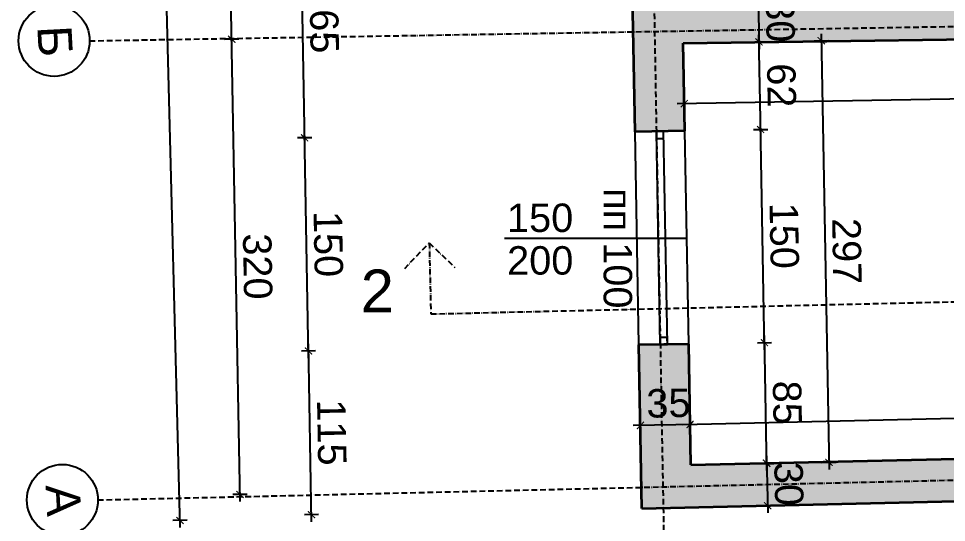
# Model space of a CAD drawing. Header units: inches. Extents: x -72385 to 39588, y -6525 to 66685.
# Drawn here: x -35121 to -34468, y 19813 to 20167 of the extents above; entities that cross this region are included whole.
import ezdxf

# ---------------------------------------------------------------- set-up
doc = ezdxf.new("R2010")
doc.units = ezdxf.units.IN
doc.header["$MEASUREMENT"] = 0
doc.linetypes.add('DashDot', pattern=[0.6, 0.4, -0.1, 0, -0.1])
for name, color, linetype, lineweight in [('Изгледни линии', 253, 'Continuous', 25), ('Линия на разрез', 252, 'DashDot', 25), ('Надписи коти външни', 252, 'Continuous', 25), ('Надписи коти вътрешни', 252, 'Continuous', 25), ('Надписи Оси', 252, 'Continuous', 25), ('Надписи прозорци', 252, 'Continuous', 25), ('Оси', 252, 'DashDot', 25), ('Прозорци', 251, 'Continuous', 25), ('Разрезни линии', 7, 'Continuous', 35), ('Щрих стени', 254, 'Continuous', 25)]:
    doc.layers.add(name, color=color, linetype=linetype, lineweight=lineweight)
doc.styles.add('Arial Regular', font='arial.ttf')
doc.styles.get("Standard").update_dxf_attribs({"font": 'arial.ttf'})
doc.dimstyles.new('Annotative', dxfattribs={"dimscale": 0, "dimtxt": 20, "dimasz": 5, "dimexe": 5, "dimexo": 5, "dimgap": 5, "dimtad": 1, "dimdec": 0, "dimzin": 0, "dimdsep": 46, "dimtxsty": 'Standard', "dimblk": 'ARCHTICK', "dimcen": 5, "dimdle": 5, "dimadec": 0, "dimazin": 0, "dimtfac": 1, "dimtdec": 0, "dimtofl": 0, "dimtmove": 0, "dimatfit": 3, "dimldrblk": 'ARCHTICK', "dimfxl": 5, "dimfxlon": 1, "dimtolj": 1, "dimtzin": 0, "dimarcsym": 1})

# ---------------------------------------------------------------- blocks, each defined once
blk = doc.blocks.new('_ArchTick')
at = {"color": 0, "linetype": 'ByBlock', "const_width": 0.15}
blk.add_lwpolyline([(-0.5, -0.5), (0.5, 0.5)], dxfattribs=at)
blk = doc.blocks.new('*D3605')
at = {"layer": 'Defpoints', "color": 0, "ltscale": 50, "transparency": 16777216}
for p in [(-34179.09, 20157.06), (-34653.47, 20148.75), (-34652.75, 20107.53)]:
    blk.add_point(p, dxfattribs=at)
at = {"layer": 'Надписи коти вътрешни', "color": 0, "lineweight": -2, "ltscale": 50, "transparency": 16777216}
for p, q in [((-34178.45, 20120.83), (-34178.28, 20110.83)), ((-34173.37, 20115.92), (-34657.75, 20107.44)), ((-34652.84, 20112.52), (-34652.66, 20102.53))]:
    blk.add_line(p, q, dxfattribs=at)
at = {"layer": 'Надписи коти вътрешни', "color": 0, "lineweight": -2, "ltscale": 50, "transparency": 16777216, "xscale": 5, "yscale": 5, "zscale": 5}
for p, rotation in [((-34178.37, 20115.83), 1.002956014501493), ((-34652.75, 20107.53), 181.0029560145015)]:
    blk.add_blockref('_ArchTick', p, dxfattribs=dict(at, rotation=rotation))
at = {"layer": 'Надписи коти вътрешни', "color": 0, "ltscale": 50, "transparency": 16777216, "insert": (-34415.82, 20126.68), "char_height": 20, "attachment_point": 5, "rotation": 1.00296}
blk.add_mtext('\\A1;474', dxfattribs=at)
blk = doc.blocks.new('*D7515')
at = {"layer": 'Defpoints', "color": 0, "ltscale": 50, "transparency": 16777216}
for p in [(-34649.64, 19938.39), (-34596.33, 19939.37), (-34648.09, 19853.41)]:
    blk.add_point(p, dxfattribs=at)
at = {"layer": 'Надписи коти вътрешни', "color": 0, "lineweight": -2, "ltscale": 50, "transparency": 16777216}
for p, q in [((-34594.69, 19849.38), (-34596.42, 19944.36)), ((-34601.33, 19939.27), (-34591.33, 19939.46)), ((-34599.78, 19854.29), (-34589.78, 19854.47))]:
    blk.add_line(p, q, dxfattribs=at)
at = {"layer": 'Надписи коти вътрешни', "color": 0, "lineweight": -2, "ltscale": 50, "transparency": 16777216, "xscale": 5, "yscale": 5, "zscale": 5}
for p, rotation in [((-34596.33, 19939.37), 91.04383199532334), ((-34594.78, 19854.38), 271.0438319953233)]:
    blk.add_blockref('_ArchTick', p, dxfattribs=dict(at, rotation=rotation))
at = {"layer": 'Надписи коти вътрешни', "color": 0, "ltscale": 50, "transparency": 16777216, "insert": (-34580.35, 19897.15), "char_height": 20, "attachment_point": 5, "rotation": 271.04383}
blk.add_mtext('\\A1;85', dxfattribs=at)
blk = doc.blocks.new('*D7514')
at = {"layer": 'Defpoints', "color": 0, "ltscale": 50, "transparency": 16777216}
for p in [(-34652.37, 20088.37), (-34599.06, 20089.34), (-34649.64, 19938.39)]:
    blk.add_point(p, dxfattribs=at)
at = {"layer": 'Надписи коти вътрешни', "color": 0, "lineweight": -2, "ltscale": 50, "transparency": 16777216}
for p, q in [((-34596.24, 19934.37), (-34599.16, 20094.34)), ((-34604.06, 20089.25), (-34594.06, 20089.43)), ((-34601.33, 19939.27), (-34591.33, 19939.46))]:
    blk.add_line(p, q, dxfattribs=at)
at = {"layer": 'Надписи коти вътрешни', "color": 0, "lineweight": -2, "ltscale": 50, "transparency": 16777216, "xscale": 5, "yscale": 5, "zscale": 5}
for p, rotation in [((-34599.06, 20089.34), 91.04383201255675), ((-34596.33, 19939.37), 271.0438320125568)]:
    blk.add_blockref('_ArchTick', p, dxfattribs=dict(at, rotation=rotation))
at = {"layer": 'Надписи коти вътрешни', "color": 0, "ltscale": 50, "transparency": 16777216, "insert": (-34582.49, 20014.63), "char_height": 20, "attachment_point": 5, "rotation": 271.04383}
blk.add_mtext('\\A1;150', dxfattribs=at)
blk = doc.blocks.new('*D7513')
at = {"layer": 'Defpoints', "color": 0, "ltscale": 50, "transparency": 16777216}
for p in [(-34600.19, 20150.99), (-34653.49, 20150.02), (-34652.37, 20088.37)]:
    blk.add_point(p, dxfattribs=at)
at = {"layer": 'Надписи коти вътрешни', "color": 0, "lineweight": -2, "ltscale": 50, "transparency": 16777216}
for p, q in [((-34605.19, 20150.9), (-34595.19, 20151.08)), ((-34598.97, 20084.34), (-34600.28, 20155.99)), ((-34604.06, 20089.25), (-34594.06, 20089.43))]:
    blk.add_line(p, q, dxfattribs=at)
at = {"layer": 'Надписи коти вътрешни', "color": 0, "lineweight": -2, "ltscale": 50, "transparency": 16777216, "xscale": 5, "yscale": 5, "zscale": 5}
for p, rotation in [((-34600.19, 20150.99), 91.04383199532812), ((-34599.06, 20089.34), 271.0438319953281)]:
    blk.add_blockref('_ArchTick', p, dxfattribs=dict(at, rotation=rotation))
at = {"layer": 'Надписи коти вътрешни', "color": 0, "ltscale": 50, "transparency": 16777216, "insert": (-34584.42, 20120.44), "char_height": 20, "attachment_point": 5, "rotation": 271.04383}
blk.add_mtext('\\A1;62', dxfattribs=at)
blk = doc.blocks.new('*D3608')
at = {"layer": 'Defpoints', "color": 0, "ltscale": 50, "transparency": 16777216}
for p in [(-34653.49, 20150.02), (-34648.09, 19853.41), (-34550.94, 19855.18)]:
    blk.add_point(p, dxfattribs=at)
at = {"layer": 'Надписи коти вътрешни', "color": 0, "lineweight": -2, "ltscale": 50, "transparency": 16777216}
for p, q in [((-34561.34, 20151.7), (-34551.34, 20151.88)), ((-34556.43, 20156.79), (-34550.85, 19850.18)), ((-34555.94, 19855.09), (-34545.94, 19855.27))]:
    blk.add_line(p, q, dxfattribs=at)
at = {"layer": 'Надписи коти вътрешни', "color": 0, "lineweight": -2, "ltscale": 50, "transparency": 16777216, "xscale": 5, "yscale": 5, "zscale": 5}
for p, rotation in [((-34556.34, 20151.79), 91.04383199532401), ((-34550.94, 19855.18), 271.0438319953241)]:
    blk.add_blockref('_ArchTick', p, dxfattribs=dict(at, rotation=rotation))
at = {"layer": 'Надписи коти вътрешни', "color": 0, "ltscale": 50, "transparency": 16777216, "insert": (-34538.43, 20003.76), "char_height": 20, "attachment_point": 5, "rotation": 271.04383}
blk.add_mtext('\\A1;297', dxfattribs=at)
blk = doc.blocks.new('*D3609')
at = {"layer": 'Defpoints', "color": 0, "ltscale": 50, "transparency": 16777216}
for p in [(-34078.98, 19895.07), (-34078.32, 19866.67), (-34648.09, 19853.41)]:
    blk.add_point(p, dxfattribs=at)
at = {"layer": 'Надписи коти вътрешни', "color": 0, "lineweight": -2, "ltscale": 50, "transparency": 16777216}
for p, q in [((-34078.87, 19890.07), (-34079.1, 19900.07)), ((-34653.75, 19881.69), (-34073.98, 19895.19)), ((-34648.63, 19876.81), (-34648.87, 19886.81))]:
    blk.add_line(p, q, dxfattribs=at)
at = {"layer": 'Надписи коти вътрешни', "color": 0, "lineweight": -2, "ltscale": 50, "transparency": 16777216, "xscale": 5, "yscale": 5, "zscale": 5}
for p, rotation in [((-34078.98, 19895.07), 1.333726403831549), ((-34648.75, 19881.81), 181.3337264038315)]:
    blk.add_blockref('_ArchTick', p, dxfattribs=dict(at, rotation=rotation))
at = {"layer": 'Надписи коти вътрешни', "color": 0, "ltscale": 50, "transparency": 16777216, "insert": (-34364.22, 19903.65), "char_height": 20, "attachment_point": 5, "rotation": 1.33373}
blk.add_mtext('\\A1;570', dxfattribs=at)
blk = doc.blocks.new('*D6746')
at = {"layer": 'Defpoints', "color": 0, "ltscale": 50, "transparency": 16777216}
for p in [(-34742.34, 22157.71), (-35067.3, 22149.39), (-34682.53, 19822.6)]:
    blk.add_point(p, dxfattribs=at)
at = {"layer": 'Надписи коти външни', "color": 0, "lineweight": -2, "ltscale": 50, "transparency": 16777216}
for p, q in [((-35007.37, 19809.28), (-35067.43, 22154.39)), ((-35062.3, 22149.52), (-35072.3, 22149.26)), ((-35002.5, 19814.4), (-35012.49, 19814.15))]:
    blk.add_line(p, q, dxfattribs=at)
at = {"layer": 'Надписи коти външни', "color": 0, "lineweight": -2, "ltscale": 50, "transparency": 16777216, "xscale": 5, "yscale": 5, "zscale": 5}
for p, rotation in [((-35067.3, 22149.39), 91.46706726575742), ((-35007.5, 19814.28), 271.4670672657574)]:
    blk.add_blockref('_ArchTick', p, dxfattribs=dict(at, rotation=rotation))
at = {"layer": 'Надписи коти външни', "color": 0, "ltscale": 50, "transparency": 16777216, "insert": (-35022.18, 20982.22), "char_height": 20, "attachment_point": 5, "rotation": 271.46707}
blk.add_mtext('\\A1;2335', dxfattribs=at)
blk = doc.blocks.new('*D6747')
at = {"layer": 'Defpoints', "color": 0, "ltscale": 50, "transparency": 16777216}
for p in [(-34684.63, 19937.76), (-34917.09, 19933.52), (-34682.53, 19822.6)]:
    blk.add_point(p, dxfattribs=at)
at = {"layer": 'Надписи коти външни', "color": 0, "lineweight": -2, "ltscale": 50, "transparency": 16777216}
for p, q in [((-34914.9, 19813.36), (-34917.18, 19938.52)), ((-34912.09, 19933.61), (-34922.09, 19933.43)), ((-34910, 19818.45), (-34919.99, 19818.27))]:
    blk.add_line(p, q, dxfattribs=at)
at = {"layer": 'Надписи коти външни', "color": 0, "lineweight": -2, "ltscale": 50, "transparency": 16777216, "xscale": 5, "yscale": 5, "zscale": 5}
for p, rotation in [((-34917.09, 19933.52), 91.04383199532536), ((-34914.99, 19818.36), 271.0438319953254)]:
    blk.add_blockref('_ArchTick', p, dxfattribs=dict(at, rotation=rotation))
at = {"layer": 'Надписи коти външни', "color": 0, "ltscale": 50, "transparency": 16777216, "insert": (-34900.83, 19876.22), "char_height": 20, "attachment_point": 5, "rotation": 271.04383}
blk.add_mtext('\\A1;115', dxfattribs=at)
blk = doc.blocks.new('*D6748')
at = {"layer": 'Defpoints', "color": 0, "ltscale": 50, "transparency": 16777216}
for p in [(-34687.36, 20087.73), (-34919.83, 20083.5), (-34684.63, 19937.76)]:
    blk.add_point(p, dxfattribs=at)
at = {"layer": 'Надписи коти външни', "color": 0, "lineweight": -2, "ltscale": 50, "transparency": 16777216}
for p, q in [((-34917, 19928.52), (-34919.92, 20088.5)), ((-34914.83, 20083.59), (-34924.82, 20083.4)), ((-34912.09, 19933.61), (-34922.09, 19933.43))]:
    blk.add_line(p, q, dxfattribs=at)
at = {"layer": 'Надписи коти външни', "color": 0, "lineweight": -2, "ltscale": 50, "transparency": 16777216, "xscale": 5, "yscale": 5, "zscale": 5}
for p, rotation in [((-34919.83, 20083.5), 91.0438320125596), ((-34917.09, 19933.52), 271.0438320125596)]:
    blk.add_blockref('_ArchTick', p, dxfattribs=dict(at, rotation=rotation))
at = {"layer": 'Надписи коти външни', "color": 0, "ltscale": 50, "transparency": 16777216, "insert": (-34903.25, 20008.79), "char_height": 20, "attachment_point": 5, "rotation": 271.04383}
blk.add_mtext('\\A1;150', dxfattribs=at)
blk = doc.blocks.new('*D6749')
at = {"layer": 'Defpoints', "color": 0, "ltscale": 50, "transparency": 16777216}
for p in [(-34922.83, 20248.47), (-34690.37, 20252.7), (-34687.36, 20087.73)]:
    blk.add_point(p, dxfattribs=at)
at = {"layer": 'Надписи коти външни', "color": 0, "lineweight": -2, "ltscale": 50, "transparency": 16777216}
for p, q in [((-34917.83, 20248.56), (-34927.83, 20248.38)), ((-34919.73, 20078.5), (-34922.92, 20253.47)), ((-34914.83, 20083.59), (-34924.82, 20083.4))]:
    blk.add_line(p, q, dxfattribs=at)
at = {"layer": 'Надписи коти външни', "color": 0, "lineweight": -2, "ltscale": 50, "transparency": 16777216, "xscale": 5, "yscale": 5, "zscale": 5}
for p, rotation in [((-34922.83, 20248.47), 91.04383197965558), ((-34919.83, 20083.5), 271.0438319796556)]:
    blk.add_blockref('_ArchTick', p, dxfattribs=dict(at, rotation=rotation))
at = {"layer": 'Надписи коти външни', "color": 0, "ltscale": 50, "transparency": 16777216, "insert": (-34906.12, 20166.26), "char_height": 20, "attachment_point": 5, "rotation": 271.04383}
blk.add_mtext('\\A1;165', dxfattribs=at)
blk = doc.blocks.new('*D6782')
at = {"layer": 'Defpoints', "color": 0, "ltscale": 10, "transparency": 16777216}
for p in [(-33957.66, 19839.47), (-34682.53, 19822.6), (-33952.19, 19604.54)]:
    blk.add_point(p, dxfattribs=at)
at = {"layer": 'Надписи коти външни', "color": 0, "lineweight": -2, "ltscale": 10, "transparency": 16777216}
for p, q in [((-33952.3, 19609.54), (-33952.07, 19599.54)), ((-34682.06, 19587.55), (-33947.19, 19604.65)), ((-34677.18, 19592.66), (-34676.95, 19582.66))]:
    blk.add_line(p, q, dxfattribs=at)
at = {"layer": 'Надписи коти външни', "color": 0, "lineweight": -2, "ltscale": 10, "transparency": 16777216, "xscale": 5, "yscale": 5, "zscale": 5}
for p, rotation in [((-33952.19, 19604.54), 1.333726403830696), ((-34677.06, 19587.66), 181.3337264038307)]:
    blk.add_blockref('_ArchTick', p, dxfattribs=dict(at, rotation=rotation))
at = {"layer": 'Надписи коти външни', "color": 0, "ltscale": 10, "transparency": 16777216, "insert": (-34314.98, 19611.31), "char_height": 20, "attachment_point": 5, "rotation": 1.33373}
blk.add_mtext('\\A1;725', dxfattribs=at)
blk = doc.blocks.new('*D6798')
at = {"layer": 'Defpoints', "color": 0, "ltscale": 10, "transparency": 16777216}
for p in [(-34063.03, 19852.03), (-34667.81, 19837.94), (-34056.05, 19552.11)]:
    blk.add_point(p, dxfattribs=at)
at = {"layer": 'Надписи коти външни', "color": 0, "lineweight": -2, "ltscale": 10, "transparency": 16777216}
for p, q in [((-34056.17, 19557.11), (-34055.93, 19547.11)), ((-34665.83, 19537.91), (-34051.05, 19552.22)), ((-34660.94, 19543.02), (-34660.71, 19533.03))]:
    blk.add_line(p, q, dxfattribs=at)
at = {"layer": 'Надписи коти външни', "color": 0, "lineweight": -2, "ltscale": 10, "transparency": 16777216, "xscale": 5, "yscale": 5, "zscale": 5}
for p, rotation in [((-34056.05, 19552.11), 1.33372640383174), ((-34660.83, 19538.03), 181.3337264038317)]:
    blk.add_blockref('_ArchTick', p, dxfattribs=dict(at, rotation=rotation))
at = {"layer": 'Надписи коти външни', "color": 0, "ltscale": 10, "transparency": 16777216, "insert": (-34358.79, 19560.27), "char_height": 20, "attachment_point": 5, "rotation": 1.33373}
blk.add_mtext('\\A1;605', dxfattribs=at)
blk = doc.blocks.new('*D6799')
at = {"layer": 'Defpoints', "color": 0, "ltscale": 10, "transparency": 16777216}
for p in [(-30702.75, 19915.28), (-34682.53, 19822.6), (-30694.95, 19580.35)]:
    blk.add_point(p, dxfattribs=at)
at = {"layer": 'Надписи коти външни', "color": 0, "lineweight": -2, "ltscale": 10, "transparency": 16777216}
for p, q in [((-30695.07, 19585.35), (-30694.84, 19575.35)), ((-34679.73, 19487.56), (-30689.95, 19580.47)), ((-34674.85, 19492.67), (-34674.62, 19482.68))]:
    blk.add_line(p, q, dxfattribs=at)
at = {"layer": 'Надписи коти външни', "color": 0, "lineweight": -2, "ltscale": 10, "transparency": 16777216, "xscale": 5, "yscale": 5, "zscale": 5}
for p, rotation in [((-30694.95, 19580.35), 1.33402239480371), ((-34674.73, 19487.67), 181.3340223948037)]:
    blk.add_blockref('_ArchTick', p, dxfattribs=dict(at, rotation=rotation))
at = {"layer": 'Надписи коти външни', "color": 0, "ltscale": 10, "transparency": 16777216, "insert": (-32685.2, 19549.23), "char_height": 20, "attachment_point": 5, "rotation": 1.33402}
blk.add_mtext('\\A1;3980', dxfattribs=at)
blk = doc.blocks.new('*D6840')
at = {"layer": 'Defpoints', "color": 0, "ltscale": 10, "transparency": 16777216}
for p in [(-34673.65, 20158.34), (-34971.1, 20152.92), (-34667.81, 19837.94)]:
    blk.add_point(p, dxfattribs=at)
at = {"layer": 'Надписи коти външни', "color": 0, "lineweight": -2, "ltscale": 10, "transparency": 16777216}
for p, q in [((-34965.17, 19827.53), (-34971.19, 20157.92)), ((-34966.1, 20153.01), (-34976.1, 20152.83)), ((-34960.26, 19832.62), (-34970.26, 19832.43))]:
    blk.add_line(p, q, dxfattribs=at)
at = {"layer": 'Надписи коти външни', "color": 0, "lineweight": -2, "ltscale": 10, "transparency": 16777216, "xscale": 5, "yscale": 5, "zscale": 5}
for p, rotation in [((-34971.1, 20152.92), 91.04383199532712), ((-34965.26, 19832.53), 271.0438319953271)]:
    blk.add_blockref('_ArchTick', p, dxfattribs=dict(at, rotation=rotation))
at = {"layer": 'Надписи коти външни', "color": 0, "ltscale": 10, "transparency": 16777216, "insert": (-34952.96, 19993), "char_height": 20, "attachment_point": 5, "rotation": 271.04383}
blk.add_mtext('\\A1;320', dxfattribs=at)
blk = doc.blocks.new('*D6841')
at = {"layer": 'Defpoints', "color": 0, "ltscale": 10, "transparency": 16777216}
for p in [(-34685.87, 20817.42), (-34983.32, 20811.91), (-34673.65, 20158.34)]:
    blk.add_point(p, dxfattribs=at)
at = {"layer": 'Надписи коти външни', "color": 0, "lineweight": -2, "ltscale": 10, "transparency": 16777216}
for p, q in [((-34971, 20147.83), (-34983.41, 20816.9)), ((-34978.32, 20812), (-34988.32, 20811.81)), ((-34966.1, 20152.92), (-34976.09, 20152.73))]:
    blk.add_line(p, q, dxfattribs=at)
at = {"layer": 'Надписи коти външни', "color": 0, "lineweight": -2, "ltscale": 10, "transparency": 16777216, "xscale": 5, "yscale": 5, "zscale": 5}
for p, rotation in [((-34983.32, 20811.91), 91.06231536185935), ((-34971.1, 20152.82), 271.0623153618594)]:
    blk.add_blockref('_ArchTick', p, dxfattribs=dict(at, rotation=rotation))
at = {"layer": 'Надписи коти външни', "color": 0, "ltscale": 10, "transparency": 16777216, "insert": (-34962, 20482.65), "char_height": 20, "attachment_point": 5, "rotation": 271.06232}
blk.add_mtext('\\A1;660', dxfattribs=at)
blk = doc.blocks.new('*D7516')
at = {"layer": 'Defpoints', "color": 0, "ltscale": 10, "transparency": 16777216}
for p in [(-34608.65, 20180.69), (-34608.1, 20150.85), (-34600.19, 20150.99)]:
    blk.add_point(p, dxfattribs=at)
at = {"layer": 'Надписи коти вътрешни', "color": 0, "lineweight": -2, "ltscale": 10, "transparency": 16777216}
for p, q in [((-34600.82, 20185.83), (-34600.1, 20145.99)), ((-34603.65, 20180.78), (-34595.73, 20180.92)), ((-34603.1, 20150.94), (-34595.19, 20151.08))]:
    blk.add_line(p, q, dxfattribs=at)
at = {"layer": 'Надписи коти вътрешни', "color": 0, "lineweight": -2, "ltscale": 10, "transparency": 16777216, "xscale": 5, "yscale": 5, "zscale": 5}
for p, rotation in [((-34600.73, 20180.83), 91.04383199532555), ((-34600.19, 20150.99), 271.0438319953255)]:
    blk.add_blockref('_ArchTick', p, dxfattribs=dict(at, rotation=rotation))
at = {"layer": 'Надписи коти вътрешни', "color": 0, "ltscale": 10, "transparency": 16777216, "insert": (-34585.24, 20166.19), "char_height": 20, "attachment_point": 5, "rotation": 271.04383}
blk.add_mtext('\\A1;30', dxfattribs=at)
blk = doc.blocks.new('*D7517')
at = {"layer": 'Defpoints', "color": 0, "ltscale": 10, "transparency": 16777216}
for p in [(-34605.57, 19854.4), (-34604.88, 19824.41), (-34594.1, 19824.66)]:
    blk.add_point(p, dxfattribs=at)
at = {"layer": 'Надписи коти вътрешни', "color": 0, "lineweight": -2, "ltscale": 10, "transparency": 16777216}
for p, q in [((-34594.92, 19859.65), (-34593.99, 19819.66)), ((-34599.8, 19854.53), (-34589.8, 19854.77)), ((-34599.1, 19824.54), (-34589.1, 19824.77))]:
    blk.add_line(p, q, dxfattribs=at)
at = {"layer": 'Надписи коти вътрешни', "color": 0, "lineweight": -2, "ltscale": 10, "transparency": 16777216, "xscale": 5, "yscale": 5, "zscale": 5}
for p, rotation in [((-34594.8, 19854.65), 91.33372640382755), ((-34594.1, 19824.66), 271.3337264038275)]:
    blk.add_blockref('_ArchTick', p, dxfattribs=dict(at, rotation=rotation))
at = {"layer": 'Надписи коти вътрешни', "color": 0, "ltscale": 10, "transparency": 16777216, "insert": (-34579.24, 19840.01), "char_height": 20, "attachment_point": 5, "rotation": 271.33373}
blk.add_mtext('\\A1;30', dxfattribs=at)
blk = doc.blocks.new('*D7521')
at = {"layer": 'Defpoints', "color": 0, "ltscale": 10, "transparency": 16777216}
for p in [(-34683.6, 19881.15), (-34683.33, 19866.13), (-34648.33, 19866.77)]:
    blk.add_point(p, dxfattribs=at)
at = {"layer": 'Надписи коти вътрешни', "color": 0, "lineweight": -2, "ltscale": 10, "transparency": 16777216}
for p, q in [((-34683.51, 19876.15), (-34683.69, 19886.15)), ((-34648.51, 19876.79), (-34648.7, 19886.78)), ((-34643.61, 19881.88), (-34688.6, 19881.06))]:
    blk.add_line(p, q, dxfattribs=at)
at = {"layer": 'Надписи коти вътрешни', "color": 0, "lineweight": -2, "ltscale": 10, "transparency": 16777216, "xscale": 5, "yscale": 5, "zscale": 5}
for p, rotation in [((-34683.6, 19881.15), 181.0438319953298), ((-34648.61, 19881.78), 1.043831995329789)]:
    blk.add_blockref('_ArchTick', p, dxfattribs=dict(at, rotation=rotation))
at = {"layer": 'Надписи коти вътрешни', "color": 0, "ltscale": 10, "transparency": 16777216, "insert": (-34663.88, 19896.73), "char_height": 20, "attachment_point": 5, "rotation": 1.04383}
blk.add_mtext('\\A1;35', dxfattribs=at)

msp = doc.modelspace()

# ---------------------------------------------------------------- hatches: boundary and pattern name
at = {"layer": 'Щрих стени', "ltscale": 10}
h = msp.add_hatch(color=256, dxfattribs=at)
h.dxf.hatch_style = 1
h.paths.add_polyline_path([(-34704.5, 21907.32), (-34734.48, 21906.39), (-34729.02, 21731.47), (-34699.03, 21732.41)])
h.paths.add_polyline_path([(-34694.35, 21582.48), (-34724.33, 21581.55), (-34718.87, 21406.63), (-34688.88, 21407.57)])
h.paths.add_polyline_path([(-34684.2, 21257.64), (-34714.18, 21256.7), (-34708.71, 21081.79), (-34678.73, 21082.73)])
h.paths.add_polyline_path([(-34247.65, 20858.05), (-34671.46, 20850.19), (-34674.04, 20932.8), (-34704.03, 20931.86), (-34700.95, 20833.22), (-34699.11, 20732.62), (-34664.12, 20733.26), (-34665.39, 20802.8), (-34246.77, 20810.56)])
h.paths.add_polyline_path([(-34067.38, 20843.89), (-34070.98, 20961.48), (-34088.48, 20961.02), (-34085.42, 20861.06), (-34147.67, 20859.91), (-34146.78, 20812.41), (-34096.79, 20813.34), (-34092.6, 20598.35), (-34107.6, 20598.06), (-34106.23, 20528.07), (-34091.23, 20528.37), (-34084.6, 20188.46), (-34654.04, 20180.01), (-34655.38, 20253.34), (-34690.37, 20252.7), (-34687.36, 20087.73), (-34652.37, 20088.37), (-34653.49, 20150.02), (-34114.01, 20158.02), (-34112.55, 20082.87), (-34082.55, 20083.45), (-34082.03, 20056.75), (-34052.04, 20057.34), (-34053.52, 20133.6), (-34003.66, 20134.36), (-34004.12, 20164.59), (-34029.12, 20164.17), (-34029.6, 20189.16), (-34054.6, 20188.74)])
h.paths.add_polyline_path([(-33800.44, 21909.24), (-33835.4, 21908.22), (-33830.44, 21738.29), (-33795.48, 21739.31)])
h.paths.add_polyline_path([(-33791.11, 21589.37), (-33826.07, 21588.35), (-33821.12, 21418.43), (-33786.15, 21419.45)])
h.paths.add_polyline_path([(-33781.78, 21269.51), (-33816.75, 21268.49), (-33811.79, 21098.56), (-33776.82, 21099.58)])
h.paths.add_polyline_path([(-33772.45, 20949.65), (-33807.42, 20948.63), (-33803.64, 20818.78), (-33794.35, 20818.95), (-33784.49, 20168.28), (-33844.14, 20167.27), (-33843.68, 20136.8), (-33671.54, 20139.42), (-33672.01, 20170.16), (-33754.5, 20168.78), (-33764.36, 20819.51), (-33654.84, 20821.54), (-33655.39, 20851.53), (-33769.53, 20849.42)])
h.paths.add_polyline_path([(-34661.39, 20583.29), (-34696.38, 20582.65), (-34693.1, 20402.68), (-34658.11, 20403.32)])
h.paths.add_polyline_path([(-34050.09, 19957.35), (-34080.08, 19956.77), (-34078.32, 19866.67), (-34648.09, 19853.41), (-34649.64, 19938.39), (-34684.63, 19937.76), (-34682.53, 19822.6), (-33957.66, 19839.47), (-33958.35, 19869.47), (-34048.33, 19867.37)])
h.paths.add_polyline_path([(-33683.43, 19875.87), (-33808.4, 19872.96), (-33807.7, 19842.97), (-33682.73, 19845.88)])

# ---------------------------------------------------------------- linework, layer by layer
at = {"layer": 'Изгледни линии', "ltscale": 50}
for p, q in [((-34684.63, 19937.76), (-34687.36, 20087.73)), ((-34649.64, 19938.39), (-34652.37, 20088.37))]:
    msp.add_line(p, q, dxfattribs=at)
at = {"layer": 'Линия на разрез', "ltscale": 10}
for p, q in [((-34831.01, 19959.59), (-30612.21, 20057.82)), ((-34849.44, 19991.49), (-34832.18, 20009.58)), ((-34832.18, 20009.58), (-34814.09, 19992.32)), ((-34832.18, 20009.58), (-34831.01, 19959.59))]:
    msp.add_line(p, q, dxfattribs=at)
at = {"layer": 'Надписи Оси', "ltscale": 50}
for centre in [(-35096.06, 20151.76), (-35090.21, 19828.69)]:
    msp.add_circle(centre, 25, dxfattribs=at)
at = {"layer": 'Надписи прозорци', "ltscale": 50}
msp.add_line((-34650.99, 20012.74), (-34779.14, 20012.74), dxfattribs=at)
at = {"layer": 'Оси', "ltscale": 10}
for p, q in [((-34685.66, 20817.43), (-34660.52, 19438.01)), ((-35065.21, 19828.69), (-30328.93, 19938.96))]:
    msp.add_line(p, q, dxfattribs=at)
msp.add_lwpolyline([(-35071.06, 20151.76), (-34073.73, 20168.36), (-34073.37, 20148.36), (-31739.82, 20187), (-31742.42, 20412.39), (-31172.87, 20424.13), (-31171.33, 20324.06), (-30336.28, 20336.93)], dxfattribs=at)
at = {"layer": 'Прозорци', "ltscale": 50}
for p, q in [((-34669.63, 19938.03), (-34672.37, 20088)), ((-34664.63, 19938.12), (-34667.37, 20088.1))]:
    msp.add_line(p, q, dxfattribs=at)
for points in [[(-34667.28, 20083.1), (-34667.37, 20088.1), (-34672.37, 20088), (-34672.28, 20083.01), (-34667.28, 20083.1)], [(-34664.63, 19938.12), (-34664.73, 19943.12), (-34669.73, 19943.03), (-34669.63, 19938.03), (-34664.63, 19938.12)]]:
    msp.add_lwpolyline(points, dxfattribs=at)
at = {"layer": 'Разрезни линии', "ltscale": 50}
for p, q in [((-34687.36, 20087.73), (-34690.37, 20252.7)), ((-34653.49, 20150.02), (-34114.01, 20158.02)), ((-34652.37, 20088.37), (-34653.49, 20150.02)), ((-34652.37, 20088.37), (-34687.36, 20087.73)), ((-34649.64, 19938.39), (-34684.63, 19937.76)), ((-34682.53, 19822.6), (-34684.63, 19937.76)), ((-34648.09, 19853.41), (-34649.64, 19938.39)), ((-34648.09, 19853.41), (-34078.32, 19866.67)), ((-34682.53, 19822.6), (-33957.66, 19839.47))]:
    msp.add_line(p, q, dxfattribs=at)

# ---------------------------------------------------------------- texts
at = {"layer": 'Линия на разрез', "ltscale": 10, "insert": (-34880.33, 19990.83), "char_height": 30, "width": 270.7337, "attachment_point": 1, "style": 'Arial Regular'}
msp.add_mtext('2', dxfattribs=at)
at = {"layer": 'Надписи Оси', "ltscale": 100, "char_height": 24, "width": 27.2128, "attachment_point": 1, "rotation": 273, "style": 'Arial Regular'}
for s, insert in [('\\pxqc;Б', (-35084.06, 20165.73)), ('\\pxqc;А', (-35078.2, 19842.66))]:
    msp.add_mtext(s, dxfattribs=dict(at, insert=insert))
at = {"layer": 'Надписи прозорци', "ltscale": 100, "insert": (-34689.46, 20048.06), "char_height": 20, "width": 180.4891, "attachment_point": 1, "rotation": 270, "style": 'Arial Regular'}
msp.add_mtext('пп 100', dxfattribs=at)
at = {"layer": 'Надписи прозорци', "ltscale": 100, "char_height": 20, "width": 180.4891, "attachment_point": 3, "style": 'Arial Regular'}
for s, insert in [('150', (-34730.85, 20037.26)), ('200', (-34730.77, 20007.26))]:
    msp.add_mtext(s, dxfattribs=dict(at, insert=insert))

# ---------------------------------------------------------------- dimensions: what is measured, and where the dimension line sits
at = {"layer": 'Надписи коти външни', "ltscale": 50}
dim = msp.add_aligned_dim(p1=(-34682.53, 19822.6), p2=(-34742.34, 22157.71), distance=325.07, text='2335', dimstyle='Annotative', override={"dimscale": 0, "dimtix": 0, "dimtofl": 0, "dimtmove": 0, "dimatfit": 3}, dxfattribs=at)
dim.commit()
dim.dimension.update_dxf_attribs({"geometry": '*D6746', "text_midpoint": (-35022.18, 20982.22)})
at = {"layer": 'Надписи коти външни', "ltscale": 10}
for p1, p2, distance, text, picture, middle in [((-34673.65, 20158.34), (-34685.87, 20817.42), 297.5, '660', '*D6841', (-34962, 20482.65)), ((-34682.53, 19822.6), (-30702.75, 19915.28), -335.01, '3980', '*D6799', (-32685.2, 19549.23))]:
    dim = msp.add_aligned_dim(p1=p1, p2=p2, distance=distance, text=text, dimstyle='Annotative', override={"dimscale": 0, "dimtix": 0, "dimtofl": 0, "dimtmove": 0, "dimatfit": 3}, dxfattribs=at)
    dim.commit()
    dim.dimension.update_dxf_attribs({"geometry": picture, "text_midpoint": middle})
at = {"layer": 'Надписи коти външни', "ltscale": 50}
for p1, p2, picture, middle in [((-34687.36, 20087.73), (-34690.37, 20252.7), '*D6749', (-34906.12, 20166.26)), ((-34684.63, 19937.76), (-34687.36, 20087.73), '*D6748', (-34903.25, 20008.79)), ((-34682.53, 19822.6), (-34684.63, 19937.76), '*D6747', (-34900.83, 19876.22))]:
    dim = msp.add_aligned_dim(p1=p1, p2=p2, distance=232.5, dimstyle='Annotative', override={"dimscale": 0, "dimtix": 0, "dimtofl": 0, "dimtmove": 0, "dimatfit": 3}, dxfattribs=at)
    dim.commit()
    dim.dimension.update_dxf_attribs({"geometry": picture, "text_midpoint": middle})
at = {"layer": 'Надписи коти външни', "ltscale": 10}
for p1, p2, distance, picture, middle in [((-34667.81, 19837.94), (-34673.65, 20158.34), 297.5, '*D6840', (-34952.96, 19993)), ((-34667.81, 19837.94), (-34063.03, 19852.03), -300, '*D6798', (-34358.79, 19560.27)), ((-34682.53, 19822.6), (-33957.66, 19839.47), -235, '*D6782', (-34314.98, 19611.31))]:
    dim = msp.add_aligned_dim(p1=p1, p2=p2, distance=distance, dimstyle='Annotative', override={"dimscale": 0, "dimtix": 0, "dimtofl": 0, "dimtmove": 0, "dimatfit": 3}, dxfattribs=at)
    dim.commit()
    dim.dimension.update_dxf_attribs({"geometry": picture, "text_midpoint": middle})
at = {"layer": 'Надписи коти вътрешни', "ltscale": 10}
for base, p1, p2, angle, picture, middle in [((-34600.19, 20150.99), (-34608.65, 20180.69), (-34608.1, 20150.85), 271.04383, '*D7516', (-34600.46, 20165.91)), ((-34683.6, 19881.15), (-34648.33, 19866.77), (-34683.33, 19866.13), 181.04383, '*D7521', (-34663.6, 19881.51)), ((-34594.1, 19824.66), (-34605.57, 19854.4), (-34604.88, 19824.41), 271.33373, '*D7517', (-34594.45, 19839.65))]:
    dim = msp.add_linear_dim(base=base, p1=p1, p2=p2, angle=angle, dimstyle='Annotative', override={"dimscale": 0, "dimtix": 0, "dimtofl": 0, "dimtmove": 0, "dimatfit": 3}, dxfattribs=at)
    dim.commit()
    dim.dimension.update_dxf_attribs({"geometry": picture, "text_midpoint": middle, "dimtype": 129})
at = {"layer": 'Надписи коти вътрешни', "ltscale": 50}
for p1, p2, distance, picture, middle in [((-34179.09, 20157.06), (-34653.47, 20148.75), 41.23, '*D3605', (-34415.82, 20126.68)), ((-34653.49, 20150.02), (-34648.09, 19853.41), 97.17, '*D3608', (-34538.43, 20003.76)), ((-34652.37, 20088.37), (-34653.49, 20150.02), -53.31, '*D7513', (-34584.42, 20120.44)), ((-34649.64, 19938.39), (-34652.37, 20088.37), -53.31, '*D7514', (-34582.49, 20014.63)), ((-34648.09, 19853.41), (-34649.64, 19938.39), -53.31, '*D7515', (-34580.35, 19897.15)), ((-34648.09, 19853.41), (-34078.32, 19866.67), 28.41, '*D3609', (-34364.22, 19903.65))]:
    dim = msp.add_aligned_dim(p1=p1, p2=p2, distance=distance, dimstyle='Annotative', override={"dimscale": 0, "dimtix": 0, "dimtofl": 0, "dimtmove": 0, "dimatfit": 3}, dxfattribs=at)
    dim.commit()
    dim.dimension.update_dxf_attribs({"geometry": picture, "text_midpoint": middle})

doc.saveas('drawing.dxf')
